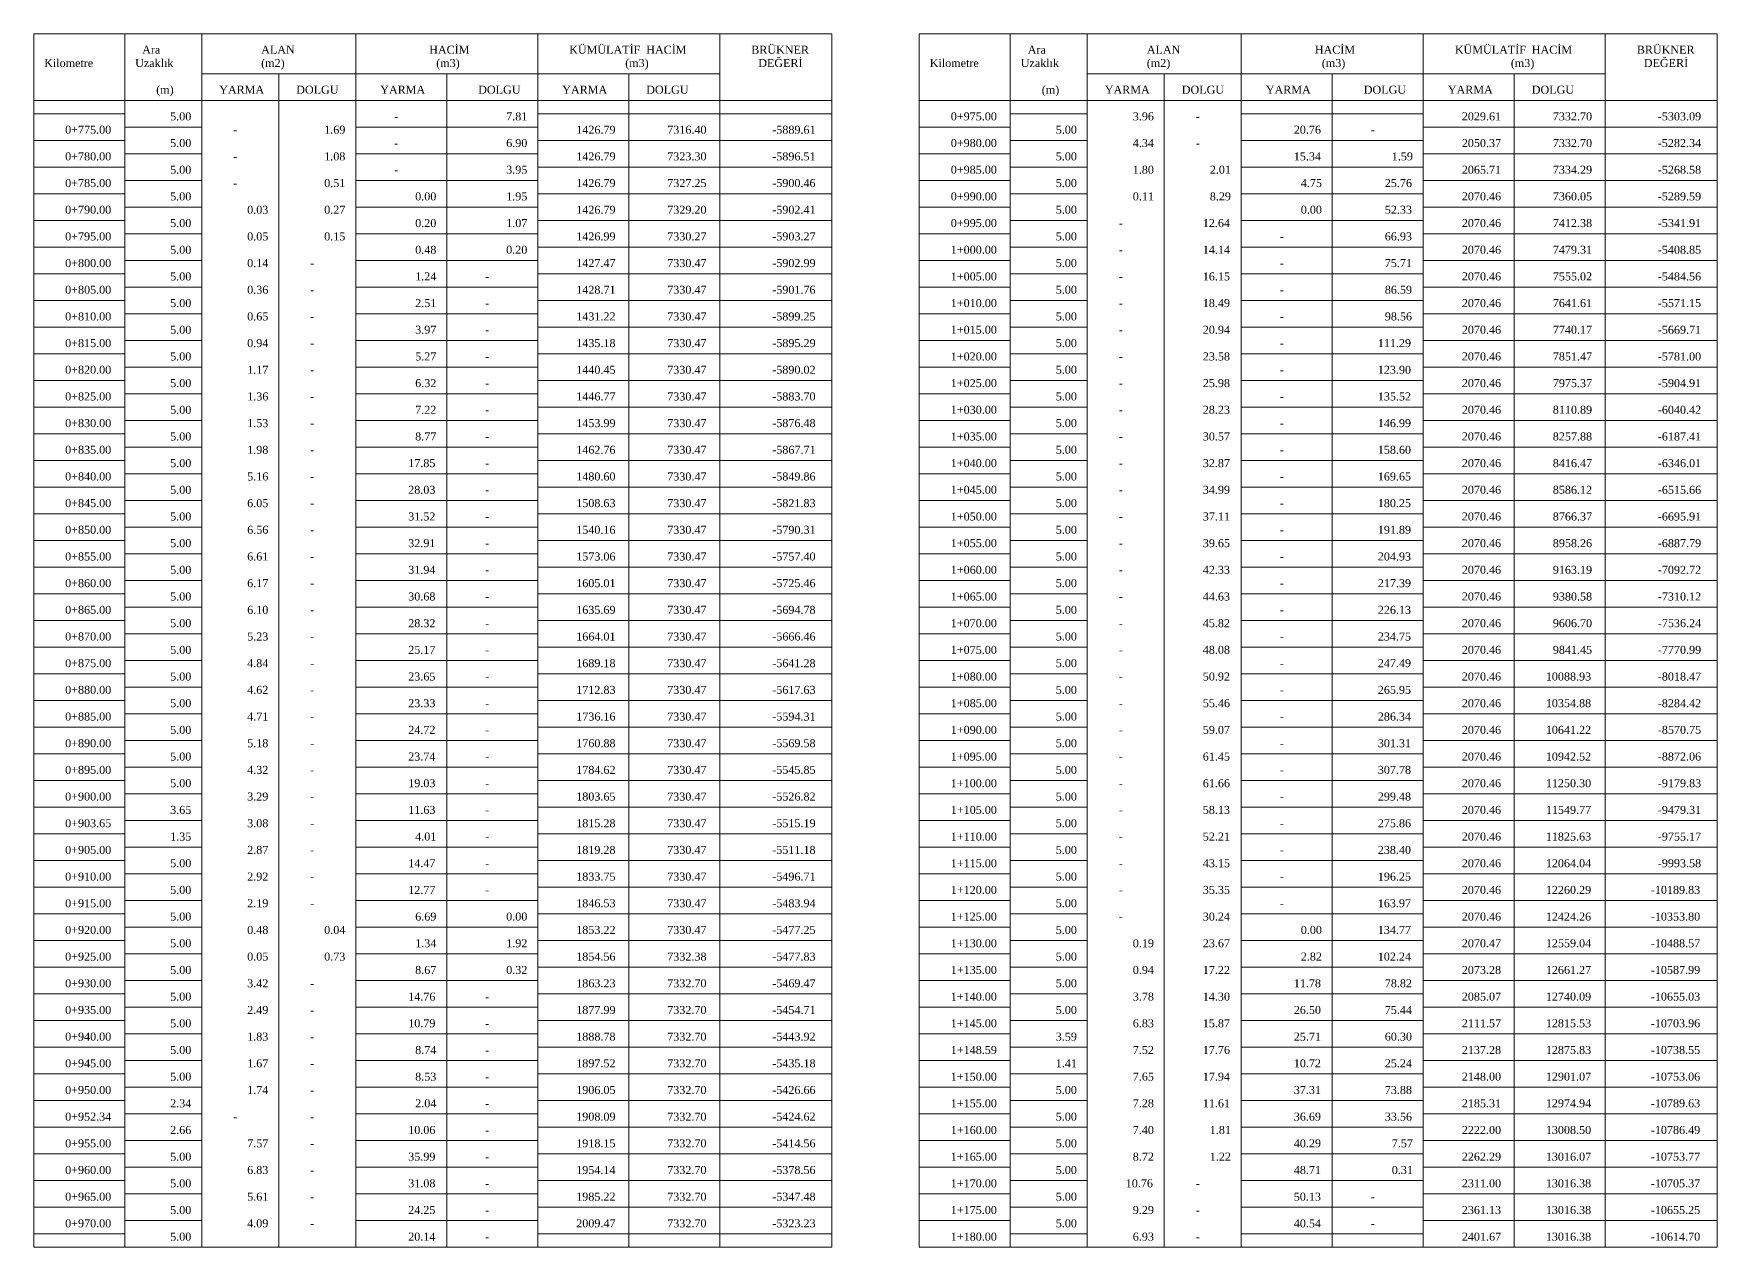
# Model space of a CAD drawing. Header units: metres. Extents: x 478603 to 489313, y 4282657 to 4289463.
# Drawn here: x 485914.5 to 486230.1, y 4288025 to 4288252.5 of the extents above; entities that cross this region are included whole.
import ezdxf

# ---------------------------------------------------------------- set-up
doc = ezdxf.new("R2010")
doc.units = ezdxf.units.M
for name, color, linetype, lineweight in [('TB_C', 96, 'Continuous', 0), ('TB_M', 18, 'Continuous', 0), ('TB_R', 1, 'Continuous', 0)]:
    doc.layers.add(name, color=color, linetype=linetype, lineweight=lineweight)
doc.styles.get("Standard").update_dxf_attribs({"font": 'times.ttf'})

msp = doc.modelspace()

# ---------------------------------------------------------------- linework, layer by layer
at = {"layer": 'TB_C'}
for p, q in [((485914.47, 4288252.51), (486064.09, 4288252.51)), ((485914.47, 4288252.51), (485914.47, 4288025.01)), ((485931.53, 4288252.51), (485931.53, 4288025.01)), ((485945.97, 4288252.51), (485945.97, 4288025.01)), ((485974.84, 4288252.51), (485974.84, 4288025.01)), ((486008.97, 4288252.51), (486008.97, 4288025.01)), ((486043.09, 4288252.51), (486043.09, 4288025.01)), ((486064.09, 4288252.51), (486064.09, 4288025.01)), ((486080.5, 4288252.51), (486230.12, 4288252.51)), ((486080.5, 4288252.51), (486080.5, 4288025.01)), ((486097.56, 4288252.51), (486097.56, 4288025.01)), ((486112, 4288252.51), (486112, 4288025.01)), ((486140.87, 4288252.51), (486140.87, 4288025.01)), ((486175, 4288252.51), (486175, 4288025.01)), ((486209.12, 4288252.51), (486209.12, 4288025.01)), ((486230.12, 4288252.51), (486230.12, 4288025.01)), ((485945.97, 4288245.01), (486043.09, 4288245.01)), ((485960.41, 4288245.01), (485960.41, 4288025.01)), ((485991.91, 4288245.01), (485991.91, 4288025.01)), ((486026.03, 4288245.01), (486026.03, 4288025.01)), ((486112, 4288245.01), (486209.12, 4288245.01)), ((486126.44, 4288245.01), (486126.44, 4288025.01)), ((486157.94, 4288245.01), (486157.94, 4288025.01)), ((486192.06, 4288245.01), (486192.06, 4288025.01)), ((485914.47, 4288240.01), (486064.09, 4288240.01)), ((485914.47, 4288237.51), (485931.53, 4288237.51)), ((486008.97, 4288237.51), (486064.09, 4288237.51)), ((486080.5, 4288240.01), (486230.12, 4288240.01)), ((486097.56, 4288237.51), (486112, 4288237.51)), ((486140.87, 4288237.51), (486175, 4288237.51)), ((485931.53, 4288235.01), (485945.97, 4288235.01)), ((485974.84, 4288235.01), (486008.97, 4288235.01)), ((486080.5, 4288235.01), (486097.56, 4288235.01)), ((486175, 4288235.01), (486230.12, 4288235.01)), ((485914.47, 4288232.51), (485931.53, 4288232.51)), ((486008.97, 4288232.51), (486064.09, 4288232.51)), ((486097.56, 4288232.51), (486112, 4288232.51)), ((486140.87, 4288232.51), (486175, 4288232.51)), ((485931.53, 4288230.01), (485945.97, 4288230.01)), ((485974.84, 4288230.01), (486008.97, 4288230.01)), ((486080.5, 4288230.01), (486097.56, 4288230.01)), ((486175, 4288230.01), (486230.12, 4288230.01)), ((485914.47, 4288227.51), (485931.53, 4288227.51)), ((485931.53, 4288225.01), (485945.97, 4288225.01)), ((485974.84, 4288225.01), (486008.97, 4288225.01)), ((486008.97, 4288227.51), (486064.09, 4288227.51)), ((486080.5, 4288225.01), (486097.56, 4288225.01)), ((486097.56, 4288227.51), (486112, 4288227.51)), ((486140.87, 4288227.51), (486175, 4288227.51)), ((486175, 4288225.01), (486230.12, 4288225.01)), ((485914.47, 4288222.51), (485931.53, 4288222.51)), ((486008.97, 4288222.51), (486064.09, 4288222.51)), ((486097.56, 4288222.51), (486112, 4288222.51)), ((486140.87, 4288222.51), (486175, 4288222.51)), ((485931.53, 4288220.01), (485945.97, 4288220.01)), ((485974.84, 4288220.01), (486008.97, 4288220.01)), ((486080.5, 4288220.01), (486097.56, 4288220.01)), ((486175, 4288220.01), (486230.12, 4288220.01)), ((485914.47, 4288217.51), (485931.53, 4288217.51)), ((486008.97, 4288217.51), (486064.09, 4288217.51)), ((486097.56, 4288217.51), (486112, 4288217.51)), ((486140.87, 4288217.51), (486175, 4288217.51)), ((485914.47, 4288212.51), (485931.53, 4288212.51)), ((485931.53, 4288215.01), (485945.97, 4288215.01)), ((485974.84, 4288215.01), (486008.97, 4288215.01)), ((486008.97, 4288212.51), (486064.09, 4288212.51)), ((486080.5, 4288215.01), (486097.56, 4288215.01)), ((486097.56, 4288212.51), (486112, 4288212.51)), ((486140.87, 4288212.51), (486175, 4288212.51)), ((486175, 4288215.01), (486230.12, 4288215.01)), ((485931.53, 4288210.01), (485945.97, 4288210.01)), ((485974.84, 4288210.01), (486008.97, 4288210.01)), ((486080.5, 4288210.01), (486097.56, 4288210.01)), ((486175, 4288210.01), (486230.12, 4288210.01)), ((485914.47, 4288207.51), (485931.53, 4288207.51)), ((486008.97, 4288207.51), (486064.09, 4288207.51)), ((486097.56, 4288207.51), (486112, 4288207.51)), ((486140.87, 4288207.51), (486175, 4288207.51)), ((485931.53, 4288205.01), (485945.97, 4288205.01)), ((485974.84, 4288205.01), (486008.97, 4288205.01)), ((486080.5, 4288205.01), (486097.56, 4288205.01)), ((486175, 4288205.01), (486230.12, 4288205.01)), ((485914.47, 4288202.51), (485931.53, 4288202.51)), ((485931.53, 4288200.01), (485945.97, 4288200.01)), ((485974.84, 4288200.01), (486008.97, 4288200.01)), ((486008.97, 4288202.51), (486064.09, 4288202.51)), ((486080.5, 4288200.01), (486097.56, 4288200.01)), ((486097.56, 4288202.51), (486112, 4288202.51)), ((486140.87, 4288202.51), (486175, 4288202.51)), ((486175, 4288200.01), (486230.12, 4288200.01)), ((485914.47, 4288197.51), (485931.53, 4288197.51)), ((486008.97, 4288197.51), (486064.09, 4288197.51)), ((486097.56, 4288197.51), (486112, 4288197.51)), ((486140.87, 4288197.51), (486175, 4288197.51)), ((485931.53, 4288195.01), (485945.97, 4288195.01)), ((485974.84, 4288195.01), (486008.97, 4288195.01)), ((486080.5, 4288195.01), (486097.56, 4288195.01)), ((486175, 4288195.01), (486230.12, 4288195.01)), ((485914.47, 4288192.51), (485931.53, 4288192.51)), ((486008.97, 4288192.51), (486064.09, 4288192.51)), ((486097.56, 4288192.51), (486112, 4288192.51)), ((486140.87, 4288192.51), (486175, 4288192.51)), ((485914.47, 4288187.51), (485931.53, 4288187.51)), ((485931.53, 4288190.01), (485945.97, 4288190.01)), ((485974.84, 4288190.01), (486008.97, 4288190.01)), ((486008.97, 4288187.51), (486064.09, 4288187.51)), ((486080.5, 4288190.01), (486097.56, 4288190.01)), ((486097.56, 4288187.51), (486112, 4288187.51)), ((486140.87, 4288187.51), (486175, 4288187.51)), ((486175, 4288190.01), (486230.12, 4288190.01)), ((485931.53, 4288185.01), (485945.97, 4288185.01)), ((485974.84, 4288185.01), (486008.97, 4288185.01)), ((486080.5, 4288185.01), (486097.56, 4288185.01)), ((486175, 4288185.01), (486230.12, 4288185.01)), ((485914.47, 4288182.51), (485931.53, 4288182.51)), ((486008.97, 4288182.51), (486064.09, 4288182.51)), ((486097.56, 4288182.51), (486112, 4288182.51)), ((486140.87, 4288182.51), (486175, 4288182.51)), ((485931.53, 4288180.01), (485945.97, 4288180.01)), ((485974.84, 4288180.01), (486008.97, 4288180.01)), ((486080.5, 4288180.01), (486097.56, 4288180.01)), ((486175, 4288180.01), (486230.12, 4288180.01)), ((485914.47, 4288177.51), (485931.53, 4288177.51)), ((485931.53, 4288175.01), (485945.97, 4288175.01)), ((485974.84, 4288175.01), (486008.97, 4288175.01)), ((486008.97, 4288177.51), (486064.09, 4288177.51)), ((486080.5, 4288175.01), (486097.56, 4288175.01)), ((486097.56, 4288177.51), (486112, 4288177.51)), ((486140.87, 4288177.51), (486175, 4288177.51)), ((486175, 4288175.01), (486230.12, 4288175.01)), ((485914.47, 4288172.51), (485931.53, 4288172.51)), ((486008.97, 4288172.51), (486064.09, 4288172.51)), ((486097.56, 4288172.51), (486112, 4288172.51)), ((486140.87, 4288172.51), (486175, 4288172.51)), ((485931.53, 4288170.01), (485945.97, 4288170.01)), ((485974.84, 4288170.01), (486008.97, 4288170.01)), ((486080.5, 4288170.01), (486097.56, 4288170.01)), ((486175, 4288170.01), (486230.12, 4288170.01)), ((485914.47, 4288167.51), (485931.53, 4288167.51)), ((485931.53, 4288165.01), (485945.97, 4288165.01)), ((485974.84, 4288165.01), (486008.97, 4288165.01)), ((486008.97, 4288167.51), (486064.09, 4288167.51)), ((486080.5, 4288165.01), (486097.56, 4288165.01)), ((486097.56, 4288167.51), (486112, 4288167.51)), ((486140.87, 4288167.51), (486175, 4288167.51)), ((486175, 4288165.01), (486230.12, 4288165.01)), ((485914.47, 4288162.51), (485931.53, 4288162.51)), ((486008.97, 4288162.51), (486064.09, 4288162.51)), ((486097.56, 4288162.51), (486112, 4288162.51)), ((486140.87, 4288162.51), (486175, 4288162.51)), ((485931.53, 4288160.01), (485945.97, 4288160.01)), ((485974.84, 4288160.01), (486008.97, 4288160.01)), ((486080.5, 4288160.01), (486097.56, 4288160.01)), ((486175, 4288160.01), (486230.12, 4288160.01)), ((485914.47, 4288157.51), (485931.53, 4288157.51)), ((486008.97, 4288157.51), (486064.09, 4288157.51)), ((486097.56, 4288157.51), (486112, 4288157.51)), ((486140.87, 4288157.51), (486175, 4288157.51)), ((485914.47, 4288152.51), (485931.53, 4288152.51)), ((485931.53, 4288155.01), (485945.97, 4288155.01)), ((485974.84, 4288155.01), (486008.97, 4288155.01)), ((486008.97, 4288152.51), (486064.09, 4288152.51)), ((486080.5, 4288155.01), (486097.56, 4288155.01)), ((486097.56, 4288152.51), (486112, 4288152.51)), ((486140.87, 4288152.51), (486175, 4288152.51)), ((486175, 4288155.01), (486230.12, 4288155.01)), ((485931.53, 4288150.01), (485945.97, 4288150.01)), ((485974.84, 4288150.01), (486008.97, 4288150.01)), ((486080.5, 4288150.01), (486097.56, 4288150.01)), ((486175, 4288150.01), (486230.12, 4288150.01)), ((485914.47, 4288147.51), (485931.53, 4288147.51)), ((486008.97, 4288147.51), (486064.09, 4288147.51)), ((486097.56, 4288147.51), (486112, 4288147.51)), ((486140.87, 4288147.51), (486175, 4288147.51)), ((485931.53, 4288145.01), (485945.97, 4288145.01)), ((485974.84, 4288145.01), (486008.97, 4288145.01)), ((486080.5, 4288145.01), (486097.56, 4288145.01)), ((486175, 4288145.01), (486230.12, 4288145.01)), ((485914.47, 4288142.51), (485931.53, 4288142.51)), ((485931.53, 4288140.01), (485945.97, 4288140.01)), ((485974.84, 4288140.01), (486008.97, 4288140.01)), ((486008.97, 4288142.51), (486064.09, 4288142.51)), ((486080.5, 4288140.01), (486097.56, 4288140.01)), ((486097.56, 4288142.51), (486112, 4288142.51)), ((486140.87, 4288142.51), (486175, 4288142.51)), ((486175, 4288140.01), (486230.12, 4288140.01)), ((485914.47, 4288137.51), (485931.53, 4288137.51)), ((486008.97, 4288137.51), (486064.09, 4288137.51)), ((486097.56, 4288137.51), (486112, 4288137.51)), ((486140.87, 4288137.51), (486175, 4288137.51)), ((485931.53, 4288135.01), (485945.97, 4288135.01)), ((485974.84, 4288135.01), (486008.97, 4288135.01)), ((486080.5, 4288135.01), (486097.56, 4288135.01)), ((486175, 4288135.01), (486230.12, 4288135.01)), ((485914.47, 4288132.51), (485931.53, 4288132.51)), ((486008.97, 4288132.51), (486064.09, 4288132.51)), ((486097.56, 4288132.51), (486112, 4288132.51)), ((486140.87, 4288132.51), (486175, 4288132.51)), ((485914.47, 4288127.51), (485931.53, 4288127.51)), ((485931.53, 4288130.01), (485945.97, 4288130.01)), ((485974.84, 4288130.01), (486008.97, 4288130.01)), ((486008.97, 4288127.51), (486064.09, 4288127.51)), ((486080.5, 4288130.01), (486097.56, 4288130.01)), ((486097.56, 4288127.51), (486112, 4288127.51)), ((486140.87, 4288127.51), (486175, 4288127.51)), ((486175, 4288130.01), (486230.12, 4288130.01)), ((485931.53, 4288125.01), (485945.97, 4288125.01)), ((485974.84, 4288125.01), (486008.97, 4288125.01)), ((486080.5, 4288125.01), (486097.56, 4288125.01)), ((486175, 4288125.01), (486230.12, 4288125.01)), ((485914.47, 4288122.51), (485931.53, 4288122.51)), ((486008.97, 4288122.51), (486064.09, 4288122.51)), ((486097.56, 4288122.51), (486112, 4288122.51)), ((486140.87, 4288122.51), (486175, 4288122.51)), ((485931.53, 4288120.01), (485945.97, 4288120.01)), ((485974.84, 4288120.01), (486008.97, 4288120.01)), ((486080.5, 4288120.01), (486097.56, 4288120.01)), ((486175, 4288120.01), (486230.12, 4288120.01)), ((485914.47, 4288117.51), (485931.53, 4288117.51)), ((485931.53, 4288115.01), (485945.97, 4288115.01)), ((485974.84, 4288115.01), (486008.97, 4288115.01)), ((486008.97, 4288117.51), (486064.09, 4288117.51)), ((486080.5, 4288115.01), (486097.56, 4288115.01)), ((486097.56, 4288117.51), (486112, 4288117.51)), ((486140.87, 4288117.51), (486175, 4288117.51)), ((486175, 4288115.01), (486230.12, 4288115.01)), ((485914.47, 4288112.51), (485931.53, 4288112.51)), ((486008.97, 4288112.51), (486064.09, 4288112.51)), ((486097.56, 4288112.51), (486112, 4288112.51)), ((486140.87, 4288112.51), (486175, 4288112.51)), ((485931.53, 4288110.01), (485945.97, 4288110.01)), ((485974.84, 4288110.01), (486008.97, 4288110.01)), ((486080.5, 4288110.01), (486097.56, 4288110.01)), ((486175, 4288110.01), (486230.12, 4288110.01)), ((485914.47, 4288107.51), (485931.53, 4288107.51)), ((485931.53, 4288105.01), (485945.97, 4288105.01)), ((485974.84, 4288105.01), (486008.97, 4288105.01)), ((486008.97, 4288107.51), (486064.09, 4288107.51)), ((486080.5, 4288105.01), (486097.56, 4288105.01)), ((486097.56, 4288107.51), (486112, 4288107.51)), ((486140.87, 4288107.51), (486175, 4288107.51)), ((486175, 4288105.01), (486230.12, 4288105.01)), ((485914.47, 4288102.51), (485931.53, 4288102.51)), ((486008.97, 4288102.51), (486064.09, 4288102.51)), ((486097.56, 4288102.51), (486112, 4288102.51)), ((486140.87, 4288102.51), (486175, 4288102.51)), ((485931.53, 4288100.01), (485945.97, 4288100.01)), ((485974.84, 4288100.01), (486008.97, 4288100.01)), ((486080.5, 4288100.01), (486097.56, 4288100.01)), ((486175, 4288100.01), (486230.12, 4288100.01)), ((485914.47, 4288097.51), (485931.53, 4288097.51)), ((486008.97, 4288097.51), (486064.09, 4288097.51)), ((486097.56, 4288097.51), (486112, 4288097.51)), ((486140.87, 4288097.51), (486175, 4288097.51)), ((485914.47, 4288092.51), (485931.53, 4288092.51)), ((485931.53, 4288095.01), (485945.97, 4288095.01)), ((485974.84, 4288095.01), (486008.97, 4288095.01)), ((486008.97, 4288092.51), (486064.09, 4288092.51)), ((486080.5, 4288095.01), (486097.56, 4288095.01)), ((486097.56, 4288092.51), (486112, 4288092.51)), ((486140.87, 4288092.51), (486175, 4288092.51)), ((486175, 4288095.01), (486230.12, 4288095.01)), ((485931.53, 4288090.01), (485945.97, 4288090.01)), ((485974.84, 4288090.01), (486008.97, 4288090.01)), ((486080.5, 4288090.01), (486097.56, 4288090.01)), ((486175, 4288090.01), (486230.12, 4288090.01)), ((485914.47, 4288087.51), (485931.53, 4288087.51)), ((486008.97, 4288087.51), (486064.09, 4288087.51)), ((486097.56, 4288087.51), (486112, 4288087.51)), ((486140.87, 4288087.51), (486175, 4288087.51)), ((485931.53, 4288085.01), (485945.97, 4288085.01)), ((485974.84, 4288085.01), (486008.97, 4288085.01)), ((486080.5, 4288085.01), (486097.56, 4288085.01)), ((486175, 4288085.01), (486230.12, 4288085.01)), ((485914.47, 4288082.51), (485931.53, 4288082.51)), ((485931.53, 4288080.01), (485945.97, 4288080.01)), ((485974.84, 4288080.01), (486008.97, 4288080.01)), ((486008.97, 4288082.51), (486064.09, 4288082.51)), ((486080.5, 4288080.01), (486097.56, 4288080.01)), ((486097.56, 4288082.51), (486112, 4288082.51)), ((486140.87, 4288082.51), (486175, 4288082.51)), ((486175, 4288080.01), (486230.12, 4288080.01)), ((485914.47, 4288077.51), (485931.53, 4288077.51)), ((486008.97, 4288077.51), (486064.09, 4288077.51)), ((486097.56, 4288077.51), (486112, 4288077.51)), ((486140.87, 4288077.51), (486175, 4288077.51)), ((485931.53, 4288075.01), (485945.97, 4288075.01)), ((485974.84, 4288075.01), (486008.97, 4288075.01)), ((486080.5, 4288075.01), (486097.56, 4288075.01)), ((486175, 4288075.01), (486230.12, 4288075.01)), ((485914.47, 4288072.51), (485931.53, 4288072.51)), ((486008.97, 4288072.51), (486064.09, 4288072.51)), ((486097.56, 4288072.51), (486112, 4288072.51)), ((486140.87, 4288072.51), (486175, 4288072.51)), ((485914.47, 4288067.51), (485931.53, 4288067.51)), ((485931.53, 4288070.01), (485945.97, 4288070.01)), ((485974.84, 4288070.01), (486008.97, 4288070.01)), ((486008.97, 4288067.51), (486064.09, 4288067.51)), ((486080.5, 4288070.01), (486097.56, 4288070.01)), ((486097.56, 4288067.51), (486112, 4288067.51)), ((486140.87, 4288067.51), (486175, 4288067.51)), ((486175, 4288070.01), (486230.12, 4288070.01)), ((485931.53, 4288065.01), (485945.97, 4288065.01)), ((485974.84, 4288065.01), (486008.97, 4288065.01)), ((486080.5, 4288065.01), (486097.56, 4288065.01)), ((486175, 4288065.01), (486230.12, 4288065.01)), ((485914.47, 4288062.51), (485931.53, 4288062.51)), ((486008.97, 4288062.51), (486064.09, 4288062.51)), ((486097.56, 4288062.51), (486112, 4288062.51)), ((486140.87, 4288062.51), (486175, 4288062.51)), ((485931.53, 4288060.01), (485945.97, 4288060.01)), ((485974.84, 4288060.01), (486008.97, 4288060.01)), ((486080.5, 4288060.01), (486097.56, 4288060.01)), ((486175, 4288060.01), (486230.12, 4288060.01)), ((485914.47, 4288057.51), (485931.53, 4288057.51)), ((485931.53, 4288055.01), (485945.97, 4288055.01)), ((485974.84, 4288055.01), (486008.97, 4288055.01)), ((486008.97, 4288057.51), (486064.09, 4288057.51)), ((486080.5, 4288055.01), (486097.56, 4288055.01)), ((486097.56, 4288057.51), (486112, 4288057.51)), ((486140.87, 4288057.51), (486175, 4288057.51)), ((486175, 4288055.01), (486230.12, 4288055.01)), ((485914.47, 4288052.51), (485931.53, 4288052.51)), ((486008.97, 4288052.51), (486064.09, 4288052.51)), ((486097.56, 4288052.51), (486112, 4288052.51)), ((486140.87, 4288052.51), (486175, 4288052.51)), ((485931.53, 4288050.01), (485945.97, 4288050.01)), ((485974.84, 4288050.01), (486008.97, 4288050.01)), ((486080.5, 4288050.01), (486097.56, 4288050.01)), ((486175, 4288050.01), (486230.12, 4288050.01)), ((485914.47, 4288047.51), (485931.53, 4288047.51)), ((485931.53, 4288045.01), (485945.97, 4288045.01)), ((485974.84, 4288045.01), (486008.97, 4288045.01)), ((486008.97, 4288047.51), (486064.09, 4288047.51)), ((486080.5, 4288045.01), (486097.56, 4288045.01)), ((486097.56, 4288047.51), (486112, 4288047.51)), ((486140.87, 4288047.51), (486175, 4288047.51)), ((486175, 4288045.01), (486230.12, 4288045.01)), ((485914.47, 4288042.51), (485931.53, 4288042.51)), ((486008.97, 4288042.51), (486064.09, 4288042.51)), ((486097.56, 4288042.51), (486112, 4288042.51)), ((486140.87, 4288042.51), (486175, 4288042.51)), ((485931.53, 4288040.01), (485945.97, 4288040.01)), ((485974.84, 4288040.01), (486008.97, 4288040.01)), ((486080.5, 4288040.01), (486097.56, 4288040.01)), ((486175, 4288040.01), (486230.12, 4288040.01)), ((485914.47, 4288037.51), (485931.53, 4288037.51)), ((486008.97, 4288037.51), (486064.09, 4288037.51)), ((486097.56, 4288037.51), (486112, 4288037.51)), ((486140.87, 4288037.51), (486175, 4288037.51)), ((485914.47, 4288032.51), (485931.53, 4288032.51)), ((485931.53, 4288035.01), (485945.97, 4288035.01)), ((485974.84, 4288035.01), (486008.97, 4288035.01)), ((486008.97, 4288032.51), (486064.09, 4288032.51)), ((486080.5, 4288035.01), (486097.56, 4288035.01)), ((486097.56, 4288032.51), (486112, 4288032.51)), ((486140.87, 4288032.51), (486175, 4288032.51)), ((486175, 4288035.01), (486230.12, 4288035.01)), ((485931.53, 4288030.01), (485945.97, 4288030.01)), ((485974.84, 4288030.01), (486008.97, 4288030.01)), ((486080.5, 4288030.01), (486097.56, 4288030.01)), ((486175, 4288030.01), (486230.12, 4288030.01)), ((485914.47, 4288027.51), (485931.53, 4288027.51)), ((486008.97, 4288027.51), (486064.09, 4288027.51)), ((486097.56, 4288027.51), (486112, 4288027.51)), ((486140.87, 4288027.51), (486175, 4288027.51)), ((485914.47, 4288025.01), (486064.09, 4288025.01)), ((486080.5, 4288025.01), (486230.12, 4288025.01))]:
    msp.add_line(p, q, dxfattribs=at)

# ---------------------------------------------------------------- texts
at = {"layer": 'TB_M'}
for s, p in [('Ara', (485934.81, 4288248.76)), ('ALAN', (485957.12, 4288248.76)), ('HACİM', (485988.62, 4288248.76)), ('KÜMÜLATİF', (486014.87, 4288248.76)), ('HACİM', (486029.31, 4288248.76)), ('BRÜKNER', (486049, 4288248.76)), ('Ara', (486100.84, 4288248.76)), ('ALAN', (486123.16, 4288248.76)), ('HACİM', (486154.66, 4288248.76)), ('KÜMÜLATİF', (486180.91, 4288248.76)), ('HACİM', (486195.34, 4288248.76)), ('BRÜKNER', (486215.03, 4288248.76)), ('Kilometre', (485916.44, 4288246.26)), ('Uzaklık', (485933.5, 4288246.26)), ('(m2)', (485957.12, 4288246.26)), ('(m3)', (485989.94, 4288246.26)), ('(m3)', (486025.37, 4288246.26)), ('DEĞERİ', (486050.31, 4288246.26)), ('Kilometre', (486082.47, 4288246.26)), ('Uzaklık', (486099.53, 4288246.26)), ('(m2)', (486123.16, 4288246.26)), ('(m3)', (486155.97, 4288246.26)), ('(m3)', (486191.41, 4288246.26)), ('DEĞERİ', (486216.34, 4288246.26)), ('(m)', (485937.44, 4288241.26)), ('YARMA', (485949.25, 4288241.26)), ('DOLGU', (485963.69, 4288241.26)), ('YARMA', (485979.44, 4288241.26)), ('DOLGU', (485997.81, 4288241.26)), ('YARMA', (486013.56, 4288241.26)), ('DOLGU', (486029.31, 4288241.26)), ('(m)', (486103.47, 4288241.26)), ('YARMA', (486115.28, 4288241.26)), ('DOLGU', (486129.72, 4288241.26)), ('YARMA', (486145.47, 4288241.26)), ('DOLGU', (486163.84, 4288241.26)), ('YARMA', (486179.59, 4288241.26)), ('DOLGU', (486195.34, 4288241.26)), ('0+975.00', (486086.41, 4288236.26)), ('0+775.00', (485920.37, 4288233.76)), ('-', (485951.87, 4288233.76)), ('-', (485982.06, 4288236.26)), ('-', (486132.34, 4288236.26)), ('-', (486165.16, 4288233.76)), ('-', (485982.06, 4288231.26)), ('0+980.00', (486086.41, 4288231.26)), ('-', (486132.34, 4288231.26)), ('0+780.00', (485920.37, 4288228.76)), ('-', (485951.87, 4288228.76)), ('0+785.00', (485920.37, 4288223.76)), ('-', (485982.06, 4288226.26)), ('0+985.00', (486086.41, 4288226.26)), ('-', (485951.87, 4288223.76)), ('0+990.00', (486086.41, 4288221.26)), ('0+790.00', (485920.37, 4288218.76)), ('0+995.00', (486086.41, 4288216.26)), ('-', (486117.91, 4288216.26)), ('0+795.00', (485920.37, 4288213.76)), ('1+000.00', (486086.41, 4288211.26)), ('-', (486148.09, 4288213.76)), ('0+800.00', (485920.37, 4288208.76)), ('-', (485966.31, 4288208.76)), ('-', (486117.91, 4288211.26)), ('-', (486148.09, 4288208.76)), ('-', (485999.12, 4288206.26)), ('1+005.00', (486086.41, 4288206.26)), ('-', (486117.91, 4288206.26)), ('0+805.00', (485920.37, 4288203.76)), ('-', (485966.31, 4288203.76)), ('1+010.00', (486086.41, 4288201.26)), ('-', (486148.09, 4288203.76)), ('0+810.00', (485920.37, 4288198.76)), ('-', (485999.12, 4288201.26)), ('-', (486117.91, 4288201.26)), ('-', (485966.31, 4288198.76)), ('-', (485999.12, 4288196.26)), ('1+015.00', (486086.41, 4288196.26)), ('-', (486117.91, 4288196.26)), ('-', (486148.09, 4288198.76)), ('0+815.00', (485920.37, 4288193.76)), ('-', (485966.31, 4288193.76)), ('-', (486148.09, 4288193.76)), ('0+820.00', (485920.37, 4288188.76)), ('-', (485999.12, 4288191.26)), ('1+020.00', (486086.41, 4288191.26)), ('-', (486117.91, 4288191.26)), ('-', (485966.31, 4288188.76)), ('1+025.00', (486086.41, 4288186.26)), ('-', (486148.09, 4288188.76)), ('0+825.00', (485920.37, 4288183.76)), ('-', (485966.31, 4288183.76)), ('-', (485999.12, 4288186.26)), ('-', (486117.91, 4288186.26)), ('-', (486148.09, 4288183.76)), ('-', (485999.12, 4288181.26)), ('1+030.00', (486086.41, 4288181.26)), ('-', (486117.91, 4288181.26)), ('0+830.00', (485920.37, 4288178.76)), ('-', (485966.31, 4288178.76)), ('1+035.00', (486086.41, 4288176.26)), ('-', (486148.09, 4288178.76)), ('0+835.00', (485920.37, 4288173.76)), ('-', (485966.31, 4288173.76)), ('-', (485999.12, 4288176.26)), ('-', (486117.91, 4288176.26)), ('-', (486148.09, 4288173.76)), ('-', (485999.12, 4288171.26)), ('1+040.00', (486086.41, 4288171.26)), ('-', (486117.91, 4288171.26)), ('0+840.00', (485920.37, 4288168.76)), ('-', (485966.31, 4288168.76)), ('-', (486148.09, 4288168.76)), ('0+845.00', (485920.37, 4288163.76)), ('-', (485999.12, 4288166.26)), ('1+045.00', (486086.41, 4288166.26)), ('-', (486117.91, 4288166.26)), ('-', (485966.31, 4288163.76)), ('-', (485999.12, 4288161.26)), ('1+050.00', (486086.41, 4288161.26)), ('-', (486117.91, 4288161.26)), ('-', (486148.09, 4288163.76)), ('0+850.00', (485920.37, 4288158.76)), ('-', (485966.31, 4288158.76)), ('-', (486148.09, 4288158.76)), ('-', (485999.12, 4288156.26)), ('1+055.00', (486086.41, 4288156.26)), ('-', (486117.91, 4288156.26)), ('0+855.00', (485920.37, 4288153.76)), ('-', (485966.31, 4288153.76)), ('1+060.00', (486086.41, 4288151.26)), ('-', (486148.09, 4288153.76)), ('0+860.00', (485920.37, 4288148.76)), ('-', (485966.31, 4288148.76)), ('-', (485999.12, 4288151.26)), ('-', (486117.91, 4288151.26)), ('-', (486148.09, 4288148.76)), ('-', (485999.12, 4288146.26)), ('1+065.00', (486086.41, 4288146.26)), ('-', (486117.91, 4288146.26)), ('0+865.00', (485920.37, 4288143.76)), ('-', (485966.31, 4288143.76)), ('-', (486148.09, 4288143.76)), ('0+870.00', (485920.37, 4288138.76)), ('-', (485999.12, 4288141.26)), ('1+070.00', (486086.41, 4288141.26)), ('-', (486117.91, 4288141.26)), ('-', (485966.31, 4288138.76)), ('-', (485999.12, 4288136.26)), ('1+075.00', (486086.41, 4288136.26)), ('-', (486117.91, 4288136.26)), ('-', (486148.09, 4288138.76)), ('0+875.00', (485920.37, 4288133.76)), ('-', (485966.31, 4288133.76)), ('-', (486148.09, 4288133.76)), ('0+880.00', (485920.37, 4288128.76)), ('-', (485999.12, 4288131.26)), ('1+080.00', (486086.41, 4288131.26)), ('-', (486117.91, 4288131.26)), ('-', (485966.31, 4288128.76)), ('1+085.00', (486086.41, 4288126.26)), ('-', (486148.09, 4288128.76)), ('0+885.00', (485920.37, 4288123.76)), ('-', (485966.31, 4288123.76)), ('-', (485999.12, 4288126.26)), ('-', (486117.91, 4288126.26)), ('-', (486148.09, 4288123.76)), ('-', (485999.12, 4288121.26)), ('1+090.00', (486086.41, 4288121.26)), ('-', (486117.91, 4288121.26)), ('0+890.00', (485920.37, 4288118.76)), ('-', (485966.31, 4288118.76)), ('1+095.00', (486086.41, 4288116.26)), ('-', (486148.09, 4288118.76)), ('0+895.00', (485920.37, 4288113.76)), ('-', (485999.12, 4288116.26)), ('-', (486117.91, 4288116.26)), ('-', (485966.31, 4288113.76)), ('-', (485999.12, 4288111.26)), ('1+100.00', (486086.41, 4288111.26)), ('-', (486117.91, 4288111.26)), ('-', (486148.09, 4288113.76)), ('0+900.00', (485920.37, 4288108.76)), ('-', (485966.31, 4288108.76)), ('-', (486148.09, 4288108.76)), ('0+903.65', (485920.37, 4288103.76)), ('-', (485999.12, 4288106.26)), ('1+105.00', (486086.41, 4288106.26)), ('-', (486117.91, 4288106.26)), ('-', (485966.31, 4288103.76)), ('-', (485999.12, 4288101.26)), ('1+110.00', (486086.41, 4288101.26)), ('-', (486117.91, 4288101.26)), ('-', (486148.09, 4288103.76)), ('0+905.00', (485920.37, 4288098.76)), ('-', (485966.31, 4288098.76)), ('-', (486148.09, 4288098.76)), ('-', (485999.12, 4288096.26)), ('1+115.00', (486086.41, 4288096.26)), ('-', (486117.91, 4288096.26)), ('0+910.00', (485920.37, 4288093.76)), ('-', (485966.31, 4288093.76)), ('1+120.00', (486086.41, 4288091.26)), ('-', (486148.09, 4288093.76)), ('0+915.00', (485920.37, 4288088.76)), ('-', (485966.31, 4288088.76)), ('-', (485999.12, 4288091.26)), ('-', (486117.91, 4288091.26)), ('-', (486148.09, 4288088.76)), ('1+125.00', (486086.41, 4288086.26)), ('-', (486117.91, 4288086.26)), ('0+920.00', (485920.37, 4288083.76)), ('0+925.00', (485920.37, 4288078.76)), ('1+130.00', (486086.41, 4288081.26)), ('1+135.00', (486086.41, 4288076.26)), ('0+930.00', (485920.37, 4288073.76)), ('-', (485966.31, 4288073.76)), ('0+935.00', (485920.37, 4288068.76)), ('-', (485999.12, 4288071.26)), ('1+140.00', (486086.41, 4288071.26)), ('-', (485966.31, 4288068.76)), ('1+145.00', (486086.41, 4288066.26)), ('0+940.00', (485920.37, 4288063.76)), ('-', (485966.31, 4288063.76)), ('-', (485999.12, 4288066.26)), ('-', (485999.12, 4288061.26)), ('1+148.59', (486086.41, 4288061.26)), ('0+945.00', (485920.37, 4288058.76)), ('-', (485966.31, 4288058.76)), ('1+150.00', (486086.41, 4288056.26)), ('0+950.00', (485920.37, 4288053.76)), ('-', (485999.12, 4288056.26)), ('-', (485966.31, 4288053.76)), ('-', (485999.12, 4288051.26)), ('1+155.00', (486086.41, 4288051.26)), ('0+952.34', (485920.37, 4288048.76)), ('-', (485951.87, 4288048.76)), ('-', (485966.31, 4288048.76)), ('0+955.00', (485920.37, 4288043.76)), ('-', (485999.12, 4288046.26)), ('1+160.00', (486086.41, 4288046.26)), ('-', (485966.31, 4288043.76)), ('-', (485999.12, 4288041.26)), ('1+165.00', (486086.41, 4288041.26)), ('0+960.00', (485920.37, 4288038.76)), ('-', (485966.31, 4288038.76)), ('-', (485999.12, 4288036.26)), ('1+170.00', (486086.41, 4288036.26)), ('-', (486132.34, 4288036.26)), ('0+965.00', (485920.37, 4288033.76)), ('-', (485966.31, 4288033.76)), ('1+175.00', (486086.41, 4288031.26)), ('-', (486165.16, 4288033.76)), ('0+970.00', (485920.37, 4288028.76)), ('-', (485966.31, 4288028.76)), ('-', (485999.12, 4288031.26)), ('-', (486132.34, 4288031.26)), ('-', (486165.16, 4288028.76)), ('-', (485999.12, 4288026.26)), ('1+180.00', (486086.41, 4288026.26)), ('-', (486132.34, 4288026.26))]:
    msp.add_text(s, height=1.5, dxfattribs=at).set_placement(p)
at = {"layer": 'TB_R'}
for s, p in [('5.00', (485940.06, 4288236.26)), ('7.81', (486003.06, 4288236.26)), ('3.96', (486120.53, 4288236.26)), ('2029.61', (486182.22, 4288236.26)), ('7332.70', (486199.28, 4288236.26)), ('-5303.09', (486218.97, 4288236.26)), ('1.69', (485968.94, 4288233.76)), ('1426.79', (486016.19, 4288233.76)), ('7316.40', (486033.25, 4288233.76)), ('-5889.61', (486052.94, 4288233.76)), ('5.00', (486106.09, 4288233.76)), ('20.76', (486150.72, 4288233.76)), ('5.00', (485940.06, 4288231.26)), ('6.90', (486003.06, 4288231.26)), ('4.34', (486120.53, 4288231.26)), ('2050.37', (486182.22, 4288231.26)), ('7332.70', (486199.28, 4288231.26)), ('-5282.34', (486218.97, 4288231.26)), ('1.08', (485968.94, 4288228.76)), ('1426.79', (486016.19, 4288228.76)), ('7323.30', (486033.25, 4288228.76)), ('-5896.51', (486052.94, 4288228.76)), ('5.00', (486106.09, 4288228.76)), ('15.34', (486150.72, 4288228.76)), ('1.59', (486169.09, 4288228.76)), ('5.00', (485940.06, 4288226.26)), ('0.51', (485968.94, 4288223.76)), ('3.95', (486003.06, 4288226.26)), ('1426.79', (486016.19, 4288223.76)), ('7327.25', (486033.25, 4288223.76)), ('-5900.46', (486052.94, 4288223.76)), ('5.00', (486106.09, 4288223.76)), ('1.80', (486120.53, 4288226.26)), ('2.01', (486134.97, 4288226.26)), ('4.75', (486152.03, 4288223.76)), ('25.76', (486167.78, 4288223.76)), ('2065.71', (486182.22, 4288226.26)), ('7334.29', (486199.28, 4288226.26)), ('-5268.58', (486218.97, 4288226.26)), ('5.00', (485940.06, 4288221.26)), ('0.00', (485986, 4288221.26)), ('1.95', (486003.06, 4288221.26)), ('0.11', (486120.53, 4288221.26)), ('8.29', (486134.97, 4288221.26)), ('2070.46', (486182.22, 4288221.26)), ('7360.05', (486199.28, 4288221.26)), ('-5289.59', (486218.97, 4288221.26)), ('0.03', (485954.5, 4288218.76)), ('0.27', (485968.94, 4288218.76)), ('1426.79', (486016.19, 4288218.76)), ('7329.20', (486033.25, 4288218.76)), ('-5902.41', (486052.94, 4288218.76)), ('5.00', (486106.09, 4288218.76)), ('0.00', (486152.03, 4288218.76)), ('52.33', (486167.78, 4288218.76)), ('5.00', (485940.06, 4288216.26)), ('0.20', (485986, 4288216.26)), ('1.07', (486003.06, 4288216.26)), ('12.64', (486133.66, 4288216.26)), ('2070.46', (486182.22, 4288216.26)), ('7412.38', (486199.28, 4288216.26)), ('-5341.91', (486218.97, 4288216.26)), ('5.00', (485940.06, 4288211.26)), ('0.05', (485954.5, 4288213.76)), ('0.15', (485968.94, 4288213.76)), ('0.48', (485986, 4288211.26)), ('0.20', (486003.06, 4288211.26)), ('1426.99', (486016.19, 4288213.76)), ('7330.27', (486033.25, 4288213.76)), ('-5903.27', (486052.94, 4288213.76)), ('5.00', (486106.09, 4288213.76)), ('14.14', (486133.66, 4288211.26)), ('66.93', (486167.78, 4288213.76)), ('2070.46', (486182.22, 4288211.26)), ('7479.31', (486199.28, 4288211.26)), ('-5408.85', (486218.97, 4288211.26)), ('0.14', (485954.5, 4288208.76)), ('1427.47', (486016.19, 4288208.76)), ('7330.47', (486033.25, 4288208.76)), ('-5902.99', (486052.94, 4288208.76)), ('5.00', (486106.09, 4288208.76)), ('75.71', (486167.78, 4288208.76)), ('5.00', (485940.06, 4288206.26)), ('1.24', (485986, 4288206.26)), ('16.15', (486133.66, 4288206.26)), ('2070.46', (486182.22, 4288206.26)), ('7555.02', (486199.28, 4288206.26)), ('-5484.56', (486218.97, 4288206.26)), ('5.00', (485940.06, 4288201.26)), ('0.36', (485954.5, 4288203.76)), ('1428.71', (486016.19, 4288203.76)), ('7330.47', (486033.25, 4288203.76)), ('-5901.76', (486052.94, 4288203.76)), ('5.00', (486106.09, 4288203.76)), ('18.49', (486133.66, 4288201.26)), ('86.59', (486167.78, 4288203.76)), ('2070.46', (486182.22, 4288201.26)), ('0.65', (485954.5, 4288198.76)), ('2.51', (485986, 4288201.26)), ('1431.22', (486016.19, 4288198.76)), ('7330.47', (486033.25, 4288198.76)), ('-5899.25', (486052.94, 4288198.76)), ('5.00', (486106.09, 4288198.76)), ('98.56', (486167.78, 4288198.76)), ('7641.61', (486199.28, 4288201.26)), ('-5571.15', (486218.97, 4288201.26)), ('5.00', (485940.06, 4288196.26)), ('3.97', (485986, 4288196.26)), ('20.94', (486133.66, 4288196.26)), ('2070.46', (486182.22, 4288196.26)), ('7740.17', (486199.28, 4288196.26)), ('-5669.71', (486218.97, 4288196.26)), ('0.94', (485954.5, 4288193.76)), ('1435.18', (486016.19, 4288193.76)), ('7330.47', (486033.25, 4288193.76)), ('-5895.29', (486052.94, 4288193.76)), ('5.00', (486106.09, 4288193.76)), ('111.29', (486166.47, 4288193.76)), ('5.00', (485940.06, 4288191.26)), ('1.17', (485954.5, 4288188.76)), ('5.27', (485986, 4288191.26)), ('1440.45', (486016.19, 4288188.76)), ('7330.47', (486033.25, 4288188.76)), ('-5890.02', (486052.94, 4288188.76)), ('5.00', (486106.09, 4288188.76)), ('23.58', (486133.66, 4288191.26)), ('123.90', (486166.47, 4288188.76)), ('2070.46', (486182.22, 4288191.26)), ('7851.47', (486199.28, 4288191.26)), ('-5781.00', (486218.97, 4288191.26)), ('5.00', (485940.06, 4288186.26)), ('6.32', (485986, 4288186.26)), ('25.98', (486133.66, 4288186.26)), ('2070.46', (486182.22, 4288186.26)), ('7975.37', (486199.28, 4288186.26)), ('-5904.91', (486218.97, 4288186.26)), ('1.36', (485954.5, 4288183.76)), ('1446.77', (486016.19, 4288183.76)), ('7330.47', (486033.25, 4288183.76)), ('-5883.70', (486052.94, 4288183.76)), ('5.00', (486106.09, 4288183.76)), ('135.52', (486166.47, 4288183.76)), ('5.00', (485940.06, 4288181.26)), ('7.22', (485986, 4288181.26)), ('28.23', (486133.66, 4288181.26)), ('2070.46', (486182.22, 4288181.26)), ('8110.89', (486199.28, 4288181.26)), ('-6040.42', (486218.97, 4288181.26)), ('5.00', (485940.06, 4288176.26)), ('1.53', (485954.5, 4288178.76)), ('8.77', (485986, 4288176.26)), ('1453.99', (486016.19, 4288178.76)), ('7330.47', (486033.25, 4288178.76)), ('-5876.48', (486052.94, 4288178.76)), ('5.00', (486106.09, 4288178.76)), ('30.57', (486133.66, 4288176.26)), ('146.99', (486166.47, 4288178.76)), ('2070.46', (486182.22, 4288176.26)), ('8257.88', (486199.28, 4288176.26)), ('-6187.41', (486218.97, 4288176.26)), ('1.98', (485954.5, 4288173.76)), ('1462.76', (486016.19, 4288173.76)), ('7330.47', (486033.25, 4288173.76)), ('-5867.71', (486052.94, 4288173.76)), ('5.00', (486106.09, 4288173.76)), ('158.60', (486166.47, 4288173.76)), ('5.00', (485940.06, 4288171.26)), ('17.85', (485984.69, 4288171.26)), ('32.87', (486133.66, 4288171.26)), ('2070.46', (486182.22, 4288171.26)), ('8416.47', (486199.28, 4288171.26)), ('-6346.01', (486218.97, 4288171.26)), ('5.16', (485954.5, 4288168.76)), ('1480.60', (486016.19, 4288168.76)), ('7330.47', (486033.25, 4288168.76)), ('-5849.86', (486052.94, 4288168.76)), ('5.00', (486106.09, 4288168.76)), ('169.65', (486166.47, 4288168.76)), ('5.00', (485940.06, 4288166.26)), ('6.05', (485954.5, 4288163.76)), ('28.03', (485984.69, 4288166.26)), ('1508.63', (486016.19, 4288163.76)), ('7330.47', (486033.25, 4288163.76)), ('-5821.83', (486052.94, 4288163.76)), ('5.00', (486106.09, 4288163.76)), ('34.99', (486133.66, 4288166.26)), ('180.25', (486166.47, 4288163.76)), ('2070.46', (486182.22, 4288166.26)), ('8586.12', (486199.28, 4288166.26)), ('-6515.66', (486218.97, 4288166.26)), ('5.00', (485940.06, 4288161.26)), ('31.52', (485984.69, 4288161.26)), ('37.11', (486133.66, 4288161.26)), ('2070.46', (486182.22, 4288161.26)), ('8766.37', (486199.28, 4288161.26)), ('-6695.91', (486218.97, 4288161.26)), ('6.56', (485954.5, 4288158.76)), ('1540.16', (486016.19, 4288158.76)), ('7330.47', (486033.25, 4288158.76)), ('-5790.31', (486052.94, 4288158.76)), ('5.00', (486106.09, 4288158.76)), ('191.89', (486166.47, 4288158.76)), ('5.00', (485940.06, 4288156.26)), ('32.91', (485984.69, 4288156.26)), ('39.65', (486133.66, 4288156.26)), ('2070.46', (486182.22, 4288156.26)), ('8958.26', (486199.28, 4288156.26)), ('-6887.79', (486218.97, 4288156.26)), ('5.00', (485940.06, 4288151.26)), ('6.61', (485954.5, 4288153.76)), ('31.94', (485984.69, 4288151.26)), ('1573.06', (486016.19, 4288153.76)), ('7330.47', (486033.25, 4288153.76)), ('-5757.40', (486052.94, 4288153.76)), ('5.00', (486106.09, 4288153.76)), ('42.33', (486133.66, 4288151.26)), ('204.93', (486166.47, 4288153.76)), ('2070.46', (486182.22, 4288151.26)), ('9163.19', (486199.28, 4288151.26)), ('-7092.72', (486218.97, 4288151.26)), ('6.17', (485954.5, 4288148.76)), ('1605.01', (486016.19, 4288148.76)), ('7330.47', (486033.25, 4288148.76)), ('-5725.46', (486052.94, 4288148.76)), ('5.00', (486106.09, 4288148.76)), ('217.39', (486166.47, 4288148.76)), ('5.00', (485940.06, 4288146.26)), ('30.68', (485984.69, 4288146.26)), ('44.63', (486133.66, 4288146.26)), ('2070.46', (486182.22, 4288146.26)), ('9380.58', (486199.28, 4288146.26)), ('-7310.12', (486218.97, 4288146.26)), ('6.10', (485954.5, 4288143.76)), ('1635.69', (486016.19, 4288143.76)), ('7330.47', (486033.25, 4288143.76)), ('-5694.78', (486052.94, 4288143.76)), ('5.00', (486106.09, 4288143.76)), ('226.13', (486166.47, 4288143.76)), ('5.00', (485940.06, 4288141.26)), ('5.23', (485954.5, 4288138.76)), ('28.32', (485984.69, 4288141.26)), ('1664.01', (486016.19, 4288138.76)), ('7330.47', (486033.25, 4288138.76)), ('-5666.46', (486052.94, 4288138.76)), ('5.00', (486106.09, 4288138.76)), ('45.82', (486133.66, 4288141.26)), ('234.75', (486166.47, 4288138.76)), ('2070.46', (486182.22, 4288141.26)), ('9606.70', (486199.28, 4288141.26)), ('-7536.24', (486218.97, 4288141.26)), ('5.00', (485940.06, 4288136.26)), ('25.17', (485984.69, 4288136.26)), ('48.08', (486133.66, 4288136.26)), ('2070.46', (486182.22, 4288136.26)), ('9841.45', (486199.28, 4288136.26)), ('-7770.99', (486218.97, 4288136.26)), ('4.84', (485954.5, 4288133.76)), ('1689.18', (486016.19, 4288133.76)), ('7330.47', (486033.25, 4288133.76)), ('-5641.28', (486052.94, 4288133.76)), ('5.00', (486106.09, 4288133.76)), ('247.49', (486166.47, 4288133.76)), ('5.00', (485940.06, 4288131.26)), ('4.62', (485954.5, 4288128.76)), ('23.65', (485984.69, 4288131.26)), ('1712.83', (486016.19, 4288128.76)), ('7330.47', (486033.25, 4288128.76)), ('-5617.63', (486052.94, 4288128.76)), ('5.00', (486106.09, 4288128.76)), ('50.92', (486133.66, 4288131.26)), ('265.95', (486166.47, 4288128.76)), ('2070.46', (486182.22, 4288131.26)), ('10088.93', (486197.97, 4288131.26)), ('-8018.47', (486218.97, 4288131.26)), ('5.00', (485940.06, 4288126.26)), ('23.33', (485984.69, 4288126.26)), ('55.46', (486133.66, 4288126.26)), ('2070.46', (486182.22, 4288126.26)), ('10354.88', (486197.97, 4288126.26)), ('-8284.42', (486218.97, 4288126.26)), ('4.71', (485954.5, 4288123.76)), ('1736.16', (486016.19, 4288123.76)), ('7330.47', (486033.25, 4288123.76)), ('-5594.31', (486052.94, 4288123.76)), ('5.00', (486106.09, 4288123.76)), ('286.34', (486166.47, 4288123.76)), ('5.00', (485940.06, 4288121.26)), ('24.72', (485984.69, 4288121.26)), ('59.07', (486133.66, 4288121.26)), ('2070.46', (486182.22, 4288121.26)), ('10641.22', (486197.97, 4288121.26)), ('-8570.75', (486218.97, 4288121.26)), ('5.00', (485940.06, 4288116.26)), ('5.18', (485954.5, 4288118.76)), ('23.74', (485984.69, 4288116.26)), ('1760.88', (486016.19, 4288118.76)), ('7330.47', (486033.25, 4288118.76)), ('-5569.58', (486052.94, 4288118.76)), ('5.00', (486106.09, 4288118.76)), ('61.45', (486133.66, 4288116.26)), ('301.31', (486166.47, 4288118.76)), ('2070.46', (486182.22, 4288116.26)), ('10942.52', (486197.97, 4288116.26)), ('-8872.06', (486218.97, 4288116.26)), ('4.32', (485954.5, 4288113.76)), ('1784.62', (486016.19, 4288113.76)), ('7330.47', (486033.25, 4288113.76)), ('-5545.85', (486052.94, 4288113.76)), ('5.00', (486106.09, 4288113.76)), ('307.78', (486166.47, 4288113.76)), ('5.00', (485940.06, 4288111.26)), ('19.03', (485984.69, 4288111.26)), ('61.66', (486133.66, 4288111.26)), ('2070.46', (486182.22, 4288111.26)), ('11250.30', (486197.97, 4288111.26)), ('-9179.83', (486218.97, 4288111.26)), ('3.29', (485954.5, 4288108.76)), ('1803.65', (486016.19, 4288108.76)), ('7330.47', (486033.25, 4288108.76)), ('-5526.82', (486052.94, 4288108.76)), ('5.00', (486106.09, 4288108.76)), ('299.48', (486166.47, 4288108.76)), ('3.65', (485940.06, 4288106.26)), ('3.08', (485954.5, 4288103.76)), ('11.63', (485984.69, 4288106.26)), ('1815.28', (486016.19, 4288103.76)), ('7330.47', (486033.25, 4288103.76)), ('-5515.19', (486052.94, 4288103.76)), ('5.00', (486106.09, 4288103.76)), ('58.13', (486133.66, 4288106.26)), ('275.86', (486166.47, 4288103.76)), ('2070.46', (486182.22, 4288106.26)), ('11549.77', (486197.97, 4288106.26)), ('-9479.31', (486218.97, 4288106.26)), ('1.35', (485940.06, 4288101.26)), ('4.01', (485986, 4288101.26)), ('52.21', (486133.66, 4288101.26)), ('2070.46', (486182.22, 4288101.26)), ('11825.63', (486197.97, 4288101.26)), ('-9755.17', (486218.97, 4288101.26)), ('2.87', (485954.5, 4288098.76)), ('1819.28', (486016.19, 4288098.76)), ('7330.47', (486033.25, 4288098.76)), ('-5511.18', (486052.94, 4288098.76)), ('5.00', (486106.09, 4288098.76)), ('238.40', (486166.47, 4288098.76)), ('5.00', (485940.06, 4288096.26)), ('14.47', (485984.69, 4288096.26)), ('43.15', (486133.66, 4288096.26)), ('2070.46', (486182.22, 4288096.26)), ('12064.04', (486197.97, 4288096.26)), ('-9993.58', (486218.97, 4288096.26)), ('5.00', (485940.06, 4288091.26)), ('2.92', (485954.5, 4288093.76)), ('12.77', (485984.69, 4288091.26)), ('1833.75', (486016.19, 4288093.76)), ('7330.47', (486033.25, 4288093.76)), ('-5496.71', (486052.94, 4288093.76)), ('5.00', (486106.09, 4288093.76)), ('35.35', (486133.66, 4288091.26)), ('196.25', (486166.47, 4288093.76)), ('2070.46', (486182.22, 4288091.26)), ('12260.29', (486197.97, 4288091.26)), ('-10189.83', (486217.66, 4288091.26)), ('2.19', (485954.5, 4288088.76)), ('1846.53', (486016.19, 4288088.76)), ('7330.47', (486033.25, 4288088.76)), ('-5483.94', (486052.94, 4288088.76)), ('5.00', (486106.09, 4288088.76)), ('163.97', (486166.47, 4288088.76)), ('5.00', (485940.06, 4288086.26)), ('6.69', (485986, 4288086.26)), ('0.00', (486003.06, 4288086.26)), ('30.24', (486133.66, 4288086.26)), ('2070.46', (486182.22, 4288086.26)), ('12424.26', (486197.97, 4288086.26)), ('-10353.80', (486217.66, 4288086.26)), ('0.48', (485954.5, 4288083.76)), ('0.04', (485968.94, 4288083.76)), ('1853.22', (486016.19, 4288083.76)), ('7330.47', (486033.25, 4288083.76)), ('-5477.25', (486052.94, 4288083.76)), ('5.00', (486106.09, 4288083.76)), ('0.00', (486152.03, 4288083.76)), ('134.77', (486166.47, 4288083.76)), ('5.00', (485940.06, 4288081.26)), ('0.05', (485954.5, 4288078.76)), ('0.73', (485968.94, 4288078.76)), ('1.34', (485986, 4288081.26)), ('1.92', (486003.06, 4288081.26)), ('1854.56', (486016.19, 4288078.76)), ('7332.38', (486033.25, 4288078.76)), ('-5477.83', (486052.94, 4288078.76)), ('5.00', (486106.09, 4288078.76)), ('0.19', (486120.53, 4288081.26)), ('23.67', (486133.66, 4288081.26)), ('2.82', (486152.03, 4288078.76)), ('102.24', (486166.47, 4288078.76)), ('2070.47', (486182.22, 4288081.26)), ('12559.04', (486197.97, 4288081.26)), ('-10488.57', (486217.66, 4288081.26)), ('5.00', (485940.06, 4288076.26)), ('8.67', (485986, 4288076.26)), ('0.32', (486003.06, 4288076.26)), ('0.94', (486120.53, 4288076.26)), ('17.22', (486133.66, 4288076.26)), ('2073.28', (486182.22, 4288076.26)), ('12661.27', (486197.97, 4288076.26)), ('-10587.99', (486217.66, 4288076.26)), ('3.42', (485954.5, 4288073.76)), ('1863.23', (486016.19, 4288073.76)), ('7332.70', (486033.25, 4288073.76)), ('-5469.47', (486052.94, 4288073.76)), ('5.00', (486106.09, 4288073.76)), ('11.78', (486150.72, 4288073.76)), ('78.82', (486167.78, 4288073.76)), ('5.00', (485940.06, 4288071.26)), ('2.49', (485954.5, 4288068.76)), ('14.76', (485984.69, 4288071.26)), ('1877.99', (486016.19, 4288068.76)), ('7332.70', (486033.25, 4288068.76)), ('-5454.71', (486052.94, 4288068.76)), ('5.00', (486106.09, 4288068.76)), ('3.78', (486120.53, 4288071.26)), ('14.30', (486133.66, 4288071.26)), ('26.50', (486150.72, 4288068.76)), ('75.44', (486167.78, 4288068.76)), ('2085.07', (486182.22, 4288071.26)), ('12740.09', (486197.97, 4288071.26)), ('-10655.03', (486217.66, 4288071.26)), ('5.00', (485940.06, 4288066.26)), ('10.79', (485984.69, 4288066.26)), ('6.83', (486120.53, 4288066.26)), ('15.87', (486133.66, 4288066.26)), ('2111.57', (486182.22, 4288066.26)), ('12815.53', (486197.97, 4288066.26)), ('-10703.96', (486217.66, 4288066.26)), ('1.83', (485954.5, 4288063.76)), ('1888.78', (486016.19, 4288063.76)), ('7332.70', (486033.25, 4288063.76)), ('-5443.92', (486052.94, 4288063.76)), ('3.59', (486106.09, 4288063.76)), ('25.71', (486150.72, 4288063.76)), ('60.30', (486167.78, 4288063.76)), ('5.00', (485940.06, 4288061.26)), ('8.74', (485986, 4288061.26)), ('7.52', (486120.53, 4288061.26)), ('17.76', (486133.66, 4288061.26)), ('2137.28', (486182.22, 4288061.26)), ('12875.83', (486197.97, 4288061.26)), ('-10738.55', (486217.66, 4288061.26)), ('5.00', (485940.06, 4288056.26)), ('1.67', (485954.5, 4288058.76)), ('8.53', (485986, 4288056.26)), ('1897.52', (486016.19, 4288058.76)), ('7332.70', (486033.25, 4288058.76)), ('-5435.18', (486052.94, 4288058.76)), ('1.41', (486106.09, 4288058.76)), ('7.65', (486120.53, 4288056.26)), ('17.94', (486133.66, 4288056.26)), ('10.72', (486150.72, 4288058.76)), ('25.24', (486167.78, 4288058.76)), ('2148.00', (486182.22, 4288056.26)), ('12901.07', (486197.97, 4288056.26)), ('-10753.06', (486217.66, 4288056.26)), ('1.74', (485954.5, 4288053.76)), ('1906.05', (486016.19, 4288053.76)), ('7332.70', (486033.25, 4288053.76)), ('-5426.66', (486052.94, 4288053.76)), ('5.00', (486106.09, 4288053.76)), ('37.31', (486150.72, 4288053.76)), ('73.88', (486167.78, 4288053.76)), ('2.34', (485940.06, 4288051.26)), ('2.04', (485986, 4288051.26)), ('7.28', (486120.53, 4288051.26)), ('11.61', (486133.66, 4288051.26)), ('2185.31', (486182.22, 4288051.26)), ('12974.94', (486197.97, 4288051.26)), ('-10789.63', (486217.66, 4288051.26)), ('1908.09', (486016.19, 4288048.76)), ('7332.70', (486033.25, 4288048.76)), ('-5424.62', (486052.94, 4288048.76)), ('5.00', (486106.09, 4288048.76)), ('36.69', (486150.72, 4288048.76)), ('33.56', (486167.78, 4288048.76)), ('2.66', (485940.06, 4288046.26)), ('7.57', (485954.5, 4288043.76)), ('10.06', (485984.69, 4288046.26)), ('1918.15', (486016.19, 4288043.76)), ('7332.70', (486033.25, 4288043.76)), ('-5414.56', (486052.94, 4288043.76)), ('5.00', (486106.09, 4288043.76)), ('7.40', (486120.53, 4288046.26)), ('1.81', (486134.97, 4288046.26)), ('40.29', (486150.72, 4288043.76)), ('7.57', (486169.09, 4288043.76)), ('2222.00', (486182.22, 4288046.26)), ('13008.50', (486197.97, 4288046.26)), ('-10786.49', (486217.66, 4288046.26)), ('5.00', (485940.06, 4288041.26)), ('35.99', (485984.69, 4288041.26)), ('8.72', (486120.53, 4288041.26)), ('1.22', (486134.97, 4288041.26)), ('2262.29', (486182.22, 4288041.26)), ('13016.07', (486197.97, 4288041.26)), ('-10753.77', (486217.66, 4288041.26)), ('6.83', (485954.5, 4288038.76)), ('1954.14', (486016.19, 4288038.76)), ('7332.70', (486033.25, 4288038.76)), ('-5378.56', (486052.94, 4288038.76)), ('5.00', (486106.09, 4288038.76)), ('48.71', (486150.72, 4288038.76)), ('0.31', (486169.09, 4288038.76)), ('5.00', (485940.06, 4288036.26)), ('31.08', (485984.69, 4288036.26)), ('10.76', (486119.22, 4288036.26)), ('2311.00', (486182.22, 4288036.26)), ('13016.38', (486197.97, 4288036.26)), ('-10705.37', (486217.66, 4288036.26)), ('5.00', (485940.06, 4288031.26)), ('5.61', (485954.5, 4288033.76)), ('24.25', (485984.69, 4288031.26)), ('1985.22', (486016.19, 4288033.76)), ('7332.70', (486033.25, 4288033.76)), ('-5347.48', (486052.94, 4288033.76)), ('5.00', (486106.09, 4288033.76)), ('9.29', (486120.53, 4288031.26)), ('50.13', (486150.72, 4288033.76)), ('2361.13', (486182.22, 4288031.26)), ('13016.38', (486197.97, 4288031.26)), ('-10655.25', (486217.66, 4288031.26)), ('4.09', (485954.5, 4288028.76)), ('2009.47', (486016.19, 4288028.76)), ('7332.70', (486033.25, 4288028.76)), ('-5323.23', (486052.94, 4288028.76)), ('5.00', (486106.09, 4288028.76)), ('40.54', (486150.72, 4288028.76)), ('5.00', (485940.06, 4288026.26)), ('20.14', (485984.69, 4288026.26)), ('6.93', (486120.53, 4288026.26)), ('2401.67', (486182.22, 4288026.26)), ('13016.38', (486197.97, 4288026.26)), ('-10614.70', (486217.66, 4288026.26))]:
    msp.add_text(s, height=1.5, dxfattribs=at).set_placement(p)

doc.saveas('drawing.dxf')
